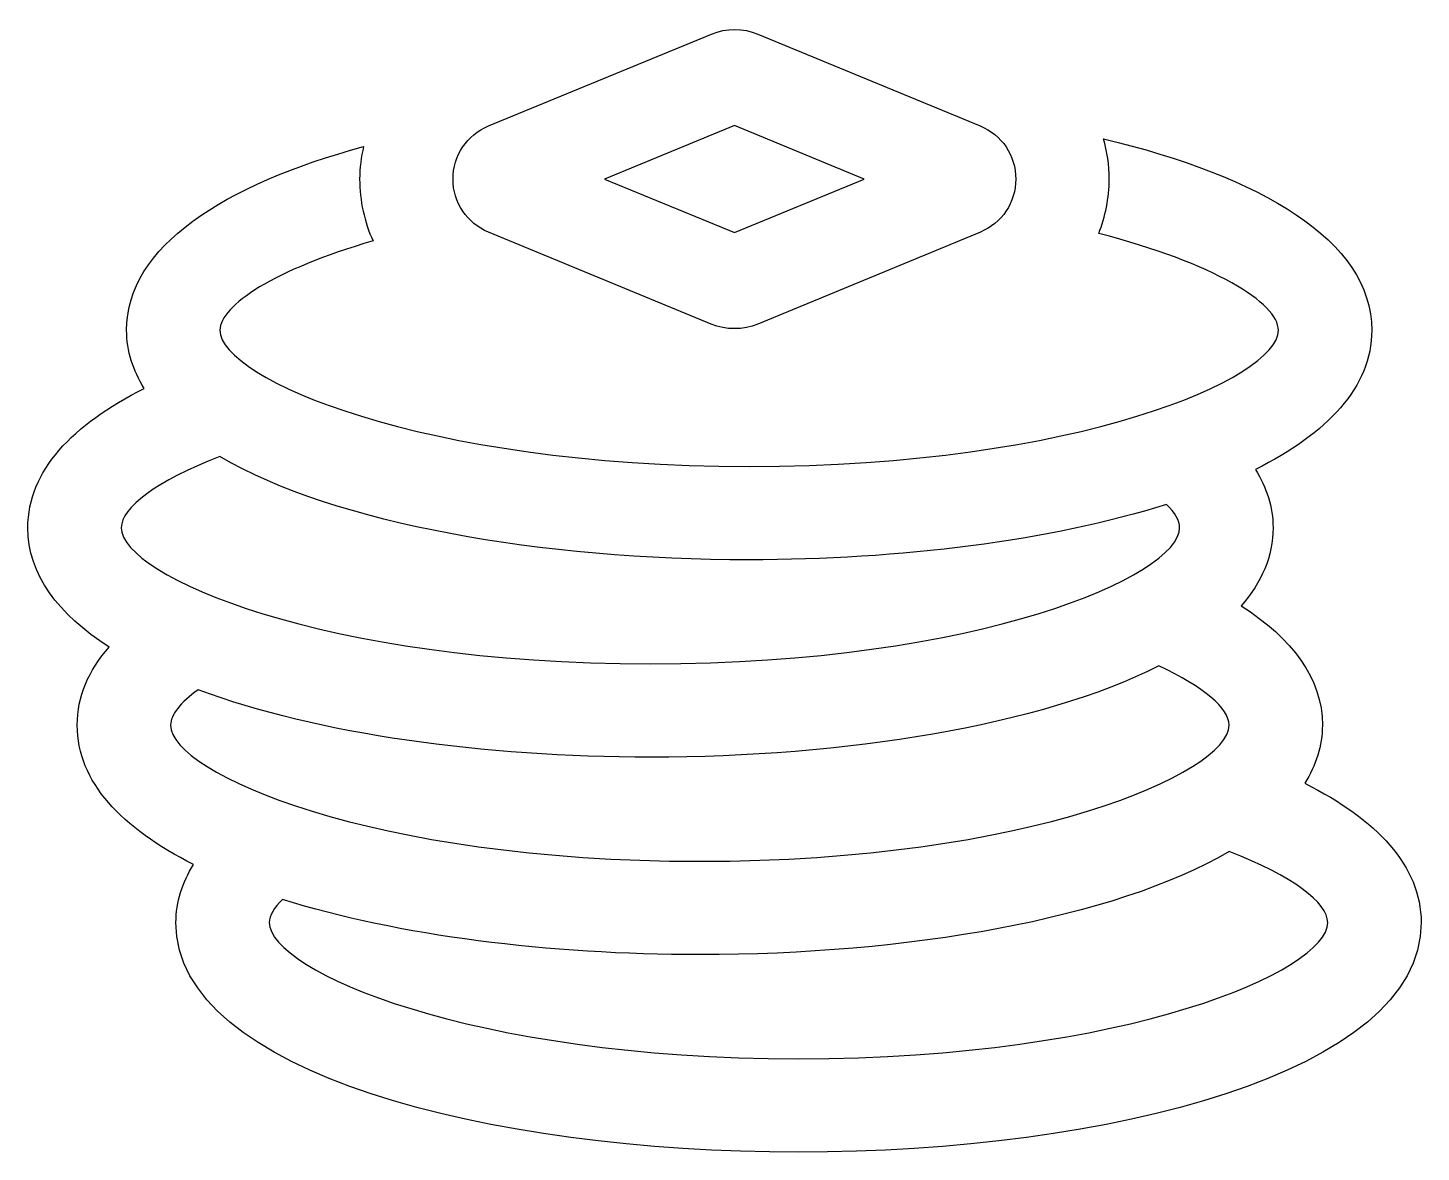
# Model space of a CAD drawing. Header units: centimetres. Extents: x -6.5 to 6.5, y -5.2 to 5.3.
import ezdxf

# ---------------------------------------------------------------- set-up
doc = ezdxf.new("R2010")
doc.units = ezdxf.units.CM
doc.header["$MEASUREMENT"] = 0
doc.layers.add('Layer 1', color=7, linetype='Continuous')

msp = doc.modelspace()

# ---------------------------------------------------------------- linework, layer by layer
at = {"layer": 'Layer 1'}
for points, knots in [([(2.38715, 4.33641), (2.38715, 4.33641), (0.312, 5.19351), (0.312, 5.19351), (0.312, 5.19351), (0.1728, 5.251), (0.01651, 5.25106), (-0.12274, 5.19367), (-0.12274, 5.19367), (-0.12274, 5.19367), (-2.20284, 4.33626), (-2.20284, 4.33626), (-2.20284, 4.33626), (-2.40374, 4.25284), (-2.53354, 4.05813), (-2.53354, 3.84062), (-2.53354, 3.84062), (-2.53354, 3.62189), (-2.40289, 3.42718), (-2.20202, 3.34463), (-2.20202, 3.34463), (-2.20202, 3.34463), (-0.12364, 2.4873), (-0.12364, 2.4873), (-0.12364, 2.4873), (0.01561, 2.42989), (0.17193, 2.42991), (0.31115, 2.48738), (0.31115, 2.48738), (0.31115, 2.48738), (2.388, 3.34484), (2.388, 3.34484), (2.388, 3.34484), (2.58887, 3.42826), (2.7187, 3.62292), (2.7187, 3.84043), (2.7187, 3.84043), (2.7187, 4.05916), (2.588, 4.25386), (2.38715, 4.33641)], [0, 0, 0, 0, 0.09090909, 0.09090909, 0.09090909, 0.09090909, 0.18181818, 0.18181818, 0.18181818, 0.18181818, 0.27272727, 0.27272727, 0.27272727, 0.27272727, 0.36363636, 0.36363636, 0.36363636, 0.36363636, 0.45454545, 0.45454545, 0.45454545, 0.45454545, 0.54545455, 0.54545455, 0.54545455, 0.54545455, 0.63636364, 0.63636364, 0.63636364, 0.63636364, 0.72727273, 0.72727273, 0.72727273, 0.72727273, 0.81818182, 0.81818182, 0.81818182, 0.81818182, 1, 1, 1, 1]), ([(0.09279, 3.34013), (0.09279, 3.34013), (-1.11932, 3.84062), (-1.11932, 3.84062), (-1.11932, 3.84062), (-1.11932, 3.84062), (0.09279, 4.34092), (0.09279, 4.34092), (0.09279, 4.34092), (0.09279, 4.34092), (1.30442, 3.84043), (1.30442, 3.84043), (1.30442, 3.84043), (1.30442, 3.84043), (0.09279, 3.34013), (0.09279, 3.34013)], [0, 0, 0, 0, 0.2, 0.2, 0.2, 0.2, 0.4, 0.4, 0.4, 0.4, 0.6, 0.6, 0.6, 0.6, 1, 1, 1, 1]), ([(5.41549, -1.79856), (5.51926, -1.63007), (5.57993, -1.44987), (5.57993, -1.25561), (5.57993, -1.25561), (5.57993, -0.81886), (5.2972, -0.44702), (4.82195, -0.14156), (4.82195, -0.14156), (5.01279, 0.0768), (5.11942, 0.3195), (5.11942, 0.58673), (5.11942, 0.58673), (5.11942, 0.78107), (5.05875, 0.96127), (4.95493, 1.12979), (4.95493, 1.12979), (5.62586, 1.4656), (6.04083, 1.89983), (6.04083, 2.42934), (6.04083, 2.42934), (6.04083, 3.2696), (4.99369, 3.86849), (3.53742, 4.21604), (3.53742, 4.21604), (3.57052, 4.09552), (3.59031, 3.96992), (3.59031, 3.84038), (3.59031, 3.84038), (3.59031, 3.66221), (3.55374, 3.49161), (3.49212, 3.33227), (3.49212, 3.33227), (4.56815, 3.05583), (5.16923, 2.68274), (5.16923, 2.42933), (5.16923, 2.42933), (5.16923, 1.98158), (3.2941, 1.15914), (0.23025, 1.15914), (0.23025, 1.15914), (-2.83312, 1.15914), (-4.70825, 1.98157), (-4.70825, 2.42933), (-4.70825, 2.42933), (-4.70825, 2.66222), (-4.19745, 2.99575), (-3.28008, 3.2629), (-3.28008, 3.2629), (-3.35988, 3.44083), (-3.40512, 3.63633), (-3.40512, 3.84056), (-3.40512, 3.84056), (-3.40512, 3.94433), (-3.39025, 4.0449), (-3.36863, 4.14335), (-3.36863, 4.14335), (-4.67146, 3.78738), (-5.57983, 3.2127), (-5.57983, 2.42933), (-5.57983, 2.42933), (-5.57983, 2.23505), (-5.51921, 2.05484), (-5.41542, 1.88638), (-5.41542, 1.88638), (-6.08632, 1.55046), (-6.50127, 1.11623), (-6.50127, 0.58672), (-6.50127, 0.58672), (-6.50127, 0.14997), (-6.21854, -0.22187), (-5.74324, -0.52728), (-5.74324, -0.52728), (-5.93414, -0.74564), (-6.04079, -0.98834), (-6.04079, -1.25563), (-6.04079, -1.25563), (-6.04079, -1.78514), (-5.62582, -2.21937), (-4.95491, -2.55521), (-4.95491, -2.55521), (-5.05873, -2.72372), (-5.1194, -2.90393), (-5.1194, -3.09821), (-5.1194, -3.09821), (-5.1194, -4.50436), (-2.19644, -5.24001), (0.69074, -5.24001), (0.69074, -5.24001), (3.5784, -5.24001), (6.50131, -4.50439), (6.50131, -3.09821), (6.50131, -3.09821), (6.50129, -2.56871), (6.0864, -2.13447), (5.41549, -1.79856)], [0, 0, 0, 0, 0.04, 0.04, 0.04, 0.04, 0.08, 0.08, 0.08, 0.08, 0.12, 0.12, 0.12, 0.12, 0.16, 0.16, 0.16, 0.16, 0.2, 0.2, 0.2, 0.2, 0.24, 0.24, 0.24, 0.24, 0.28, 0.28, 0.28, 0.28, 0.32, 0.32, 0.32, 0.32, 0.36, 0.36, 0.36, 0.36, 0.4, 0.4, 0.4, 0.4, 0.44, 0.44, 0.44, 0.44, 0.48, 0.48, 0.48, 0.48, 0.52, 0.52, 0.52, 0.52, 0.56, 0.56, 0.56, 0.56, 0.6, 0.6, 0.6, 0.6, 0.64, 0.64, 0.64, 0.64, 0.68, 0.68, 0.68, 0.68, 0.72, 0.72, 0.72, 0.72, 0.76, 0.76, 0.76, 0.76, 0.8, 0.8, 0.8, 0.8, 0.84, 0.84, 0.84, 0.84, 0.88, 0.88, 0.88, 0.88, 0.92, 0.92, 0.92, 0.92, 1, 1, 1, 1]), ([(-4.70948, 1.25058), (-3.62945, 0.61621), (-1.69416, 0.2876), (0.23024, 0.2876), (0.23024, 0.2876), (1.63467, 0.2876), (3.04475, 0.46299), (4.12554, 0.80359), (4.12554, 0.80359), (4.20327, 0.72596), (4.2478, 0.65214), (4.2478, 0.58676), (4.2478, 0.58676), (4.2478, 0.13906), (2.37267, -0.68337), (-0.69073, -0.68337), (-0.69073, -0.68337), (-3.75455, -0.68337), (-5.62968, 0.13906), (-5.62968, 0.58676), (-5.62968, 0.58676), (-5.62967, 0.77224), (-5.30376, 1.02161), (-4.70948, 1.25058)], [0, 0, 0, 0, 0.14285714, 0.14285714, 0.14285714, 0.14285714, 0.28571429, 0.28571429, 0.28571429, 0.28571429, 0.42857143, 0.42857143, 0.42857143, 0.42857143, 0.57142857, 0.57142857, 0.57142857, 0.57142857, 0.71428571, 0.71428571, 0.71428571, 0.71428571, 1, 1, 1, 1]), ([(-5.16922, -1.25561), (-5.16922, -1.15933), (-5.07767, -1.04548), (-4.91133, -0.92652), (-4.91133, -0.92652), (-3.79833, -1.34083), (-2.24158, -1.55498), (-0.69072, -1.55498), (-0.69072, -1.55498), (1.11969, -1.55498), (2.94349, -1.26553), (4.05257, -0.70302), (4.05257, -0.70302), (4.47694, -0.899), (4.70831, -1.09987), (4.70831, -1.25558), (4.70831, -1.25558), (4.70831, -1.70328), (2.83313, -2.52571), (-0.23027, -2.52571), (-0.23027, -2.52571), (-3.29406, -2.52574), (-5.16922, -1.70328), (-5.16922, -1.25561)], [0, 0, 0, 0, 0.14285714, 0.14285714, 0.14285714, 0.14285714, 0.28571429, 0.28571429, 0.28571429, 0.28571429, 0.42857143, 0.42857143, 0.42857143, 0.42857143, 0.57142857, 0.57142857, 0.57142857, 0.57142857, 0.71428571, 0.71428571, 0.71428571, 0.71428571, 1, 1, 1, 1]), ([(0.69069, -4.36838), (-2.37268, -4.36838), (-4.24781, -3.54595), (-4.24781, -3.09819), (-4.24781, -3.09819), (-4.24781, -3.03286), (-4.20325, -2.95899), (-4.12557, -2.88142), (-4.12557, -2.88142), (-3.04472, -3.22197), (-1.63468, -3.39736), (-0.23027, -3.39736), (-0.23027, -3.39736), (1.69415, -3.39736), (3.62947, -3.06877), (4.70947, -2.43441), (4.70947, -2.43441), (5.30378, -2.66333), (5.62966, -2.9127), (5.62966, -3.09817), (5.62966, -3.09817), (5.62967, -3.54592), (3.75454, -4.36838), (0.69069, -4.36838)], [0, 0, 0, 0, 0.14285714, 0.14285714, 0.14285714, 0.14285714, 0.28571429, 0.28571429, 0.28571429, 0.28571429, 0.42857143, 0.42857143, 0.42857143, 0.42857143, 0.57142857, 0.57142857, 0.57142857, 0.57142857, 0.71428571, 0.71428571, 0.71428571, 0.71428571, 1, 1, 1, 1])]:
    msp.add_open_spline(points, degree=3, knots=knots, dxfattribs=at)

doc.saveas('drawing.dxf')
